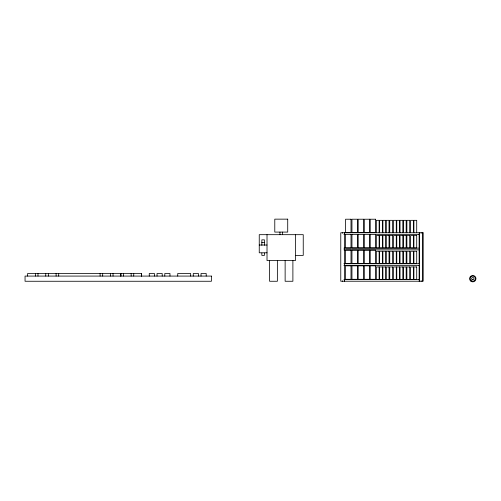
<?xml version="1.0" encoding="UTF-8"?>
<svg xmlns="http://www.w3.org/2000/svg" width="501" height="501" viewBox="0 0 501 501"><rect width="100%" height="100%" fill="white"/><g stroke="black" fill="none" stroke-linecap="round" stroke-linejoin="round"><path stroke-width="0.75" d="M419.187 263.739L419.187 249.749M343.918 234.493L419.631 234.493M261.841 242.44L264.428 242.44M259.249 245.033L267.014 245.033M343.918 248.133L419.631 248.133M343.918 249.855L419.631 249.855M267.014 252.792L259.249 252.792L259.249 234.681L303.243 234.681L303.243 255.385L295.484 255.385M343.918 263.739L419.631 263.739M343.918 265.461L419.631 265.461M141.608 273.496L27.636 273.496L27.636 276.082M343.918 279.539L419.631 279.539M422.838 232.752L422.838 281.23M421.153 232.777L421.153 233.203M421.153 280.81L421.153 281.261M419.324 232.777L419.324 281.23M419.187 232.777L419.187 233.203M419.187 234.174L419.187 248.239M419.187 265.242L419.187 279.859M419.187 280.81L419.187 281.23M416.707 232.733L416.707 220.327L413.895 220.327L413.895 232.733M413.375 232.733L413.375 220.327L410.557 220.327L410.557 232.733M409.686 232.733L409.686 220.327L406.875 220.327L406.875 232.733M406.179 232.733L406.179 220.327L403.361 220.327L403.361 232.733M402.842 232.733L402.842 220.327L400.023 220.327L400.023 232.733M399.573 232.733L399.573 220.327L396.761 220.327L396.761 232.733M396.272 232.733L396.272 220.327L393.454 220.327L393.454 232.733M392.552 232.733L392.552 220.327L389.734 220.327L389.734 232.733M389.039 232.733L389.039 220.327L386.227 220.327L386.227 232.733M385.707 232.733L385.707 220.327L382.889 220.327L382.889 232.733M382.438 232.733L382.438 220.327L379.62 220.327L379.62 232.733M379.138 232.733L379.138 220.327L376.32 220.327L376.32 232.733M375.556 234.493L375.556 247.889L370.133 247.889L370.133 234.493M369.713 234.493L369.713 247.889L364.296 247.889L364.296 234.493M363.601 234.493L363.601 247.889L358.177 247.889L358.177 234.493M357.376 234.493L357.376 247.889L351.952 247.889L351.952 234.493M351.013 234.493L351.013 247.889L345.596 247.889L345.596 234.493M344.588 232.777L344.588 233.203M344.588 234.174L344.588 234.493M344.588 279.539L344.588 279.859M344.588 280.81L344.588 281.23M344.425 232.777L344.425 281.23M342.659 232.777L342.659 233.203M342.659 280.81L342.659 281.261M295.484 234.681L295.484 260.558L267.014 260.558L267.014 234.681M292.891 260.558L292.891 281.261L285.132 281.261L285.132 260.558M282.545 232.088L282.545 234.681M279.953 232.088L279.953 234.681M277.366 260.558L277.366 281.261L269.601 281.261L269.601 260.558M264.428 245.29L264.428 239.854L261.841 239.854L261.841 245.29M264.428 253.055L264.428 255.385L261.841 255.385L261.841 253.055M206.199 276.082L206.199 273.496L201.026 273.496L201.026 276.082M198.44 276.082L198.44 273.496L193.261 273.496L193.261 276.082M190.674 276.082L190.674 273.496L177.736 273.496L177.736 276.082M169.971 276.082L169.971 273.496L164.798 273.496L164.798 276.082M162.205 276.082L162.205 273.496L157.032 273.496L157.032 276.082M154.446 276.082L154.446 273.496L149.267 273.496L149.267 276.082M141.608 273.408L141.608 276.082M141.501 273.496L141.501 276.082M133.742 273.496L133.742 276.082M131.149 273.496L131.149 276.082M123.39 273.496L123.39 276.082M120.885 273.496L120.885 276.082M120.804 273.496L120.804 276.082M113.038 273.496L113.038 276.082M110.452 273.496L110.452 276.082M102.686 273.496L102.686 276.082M100.1 273.496L100.1 276.082M58.692 273.496L58.692 276.082M56.106 273.496L56.106 276.082M48.34 273.496L48.34 276.082M45.754 273.496L45.754 276.082M37.988 273.496L37.988 276.082M35.402 273.496L35.402 276.082M287.718 219.15L274.78 219.15L274.78 232.088L287.718 232.088L287.718 219.15M351.013 219.219L345.596 219.219L345.596 232.671L351.013 232.671L351.013 219.219M357.376 219.219L351.952 219.219L351.952 232.671L357.376 232.671L357.376 219.219M363.601 219.219L358.177 219.219L358.177 232.671L363.601 232.671L363.601 219.219M369.713 219.219L364.296 219.219L364.296 232.671L369.713 232.671L369.713 219.219M375.556 219.219L370.133 219.219L370.133 232.671L375.556 232.671L375.556 219.219M422.976 232.752L340.768 232.752L340.774 281.23L422.976 281.23L422.976 232.752M379.138 235.539L376.32 235.539L376.32 247.951L379.138 247.951L379.138 235.539M382.438 235.539L379.62 235.539L379.62 247.951L382.438 247.951L382.438 235.539M385.707 235.539L382.889 235.539L382.889 247.951L385.707 247.951L385.707 235.539M389.039 235.539L386.227 235.539L386.227 247.951L389.039 247.951L389.039 235.539M392.552 235.539L389.734 235.539L389.734 247.951L392.552 247.951L392.552 235.539M396.272 235.539L393.454 235.539L393.454 247.951L396.272 247.951L396.272 235.539M399.573 235.539L396.761 235.539L396.761 247.951L399.573 247.951L399.573 235.539M402.842 235.539L400.023 235.539L400.023 247.951L402.842 247.951L402.842 235.539M406.179 235.539L403.361 235.539L403.361 247.951L406.179 247.951L406.179 235.539M409.686 235.539L406.875 235.539L406.875 247.951L409.686 247.951L409.686 235.539M413.375 235.539L410.557 235.539L410.557 247.951L413.375 247.951L413.375 235.539M416.707 235.539L413.895 235.539L413.895 247.951L416.707 247.951L416.707 235.539M351.013 250.143L345.596 250.143L345.596 263.595L351.013 263.595L351.013 250.143M357.376 250.143L351.952 250.143L351.952 263.595L357.376 263.595L357.376 250.143M363.601 250.143L358.177 250.143L358.177 263.595L363.601 263.595L363.601 250.143M369.713 250.143L364.296 250.143L364.296 263.595L369.713 263.595L369.713 250.143M375.556 250.143L370.133 250.143L370.133 263.595L375.556 263.595L375.556 250.143M379.138 251.245L376.32 251.245L376.32 263.651L379.138 263.651L379.138 251.245M382.438 251.245L379.62 251.245L379.62 263.651L382.438 263.651L382.438 251.245M385.707 251.245L382.889 251.245L382.889 263.651L385.707 263.651L385.707 251.245M389.039 251.245L386.227 251.245L386.227 263.651L389.039 263.651L389.039 251.245M392.552 251.245L389.734 251.245L389.734 263.651L392.552 263.651L392.552 251.245M396.272 251.245L393.454 251.245L393.454 263.651L396.272 263.651L396.272 251.245M399.573 251.245L396.761 251.245L396.761 263.651L399.573 263.651L399.573 251.245M402.842 251.245L400.023 251.245L400.023 263.651L402.842 263.651L402.842 251.245M406.179 251.245L403.361 251.245L403.361 263.651L406.179 263.651L406.179 251.245M409.686 251.245L406.875 251.245L406.875 263.651L409.686 263.651L409.686 251.245M413.375 251.245L410.557 251.245L410.557 263.651L413.375 263.651L413.375 251.245M416.707 251.245L413.895 251.245L413.895 263.651L416.707 263.651L416.707 251.245M351.013 265.843L345.596 265.843L345.596 279.295L351.013 279.295L351.013 265.843M357.376 265.843L351.952 265.843L351.952 279.295L357.376 279.295L357.376 265.843M363.601 265.843L358.177 265.843L358.177 279.295L363.601 279.295L363.601 265.843M369.713 265.843L364.296 265.843L364.296 279.295L369.713 279.295L369.713 265.843M375.556 265.843L370.133 265.843L370.133 279.295L375.556 279.295L375.556 265.843M379.138 266.952L376.32 266.952L376.32 279.358L379.138 279.358L379.138 266.952M382.438 266.952L379.62 266.952L379.62 279.358L382.438 279.358L382.438 266.952M385.707 266.952L382.889 266.952L382.889 279.358L385.707 279.358L385.707 266.952M389.039 266.952L386.227 266.952L386.227 279.358L389.039 279.358L389.039 266.952M392.552 266.952L389.734 266.952L389.734 279.358L392.552 279.358L392.552 266.952M396.272 266.952L393.454 266.952L393.454 279.358L396.272 279.358L396.272 266.952M399.573 266.952L396.761 266.952L396.761 279.358L399.573 279.358L399.573 266.952M402.842 266.952L400.023 266.952L400.023 279.358L402.842 279.358L402.842 266.952M406.179 266.952L403.361 266.952L403.361 279.358L406.179 279.358L406.179 266.952M409.686 266.952L406.875 266.952L406.875 279.358L409.686 279.358L409.686 266.952M413.375 266.952L410.557 266.952L410.557 279.358L413.375 279.358L413.375 266.952M416.707 266.952L413.895 266.952L413.895 279.358L416.707 279.358L416.707 266.952M211.378 276.082L25.05 276.082L25.05 281.261L211.378 281.261L211.378 276.082M471.479 280.911A2.586 2.586 0 0 0 475.361 278.675A2.586 2.586 0 0 0 471.479 276.433A2.586 2.586 0 0 0 471.479 280.911M471.078 281.362A3.175 3.175 0 0 0 475.95 278.8A3.175 3.175 0 0 0 471.297 275.863A3.175 3.175 0 0 0 471.078 281.362M472.186 279.664A1.152 1.152 0 0 0 473.933 278.688A1.152 1.152 0 0 0 472.218 277.667A1.152 1.152 0 0 0 472.186 279.664"/></g></svg>
